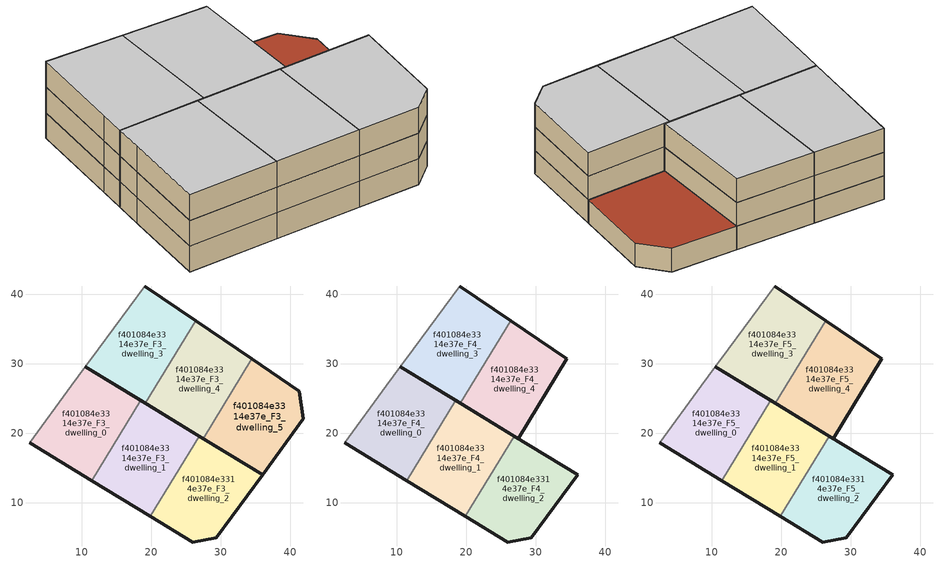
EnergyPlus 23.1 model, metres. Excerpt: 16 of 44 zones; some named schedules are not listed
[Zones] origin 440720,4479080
f401084e3314e37e_F3_dwelling_0
 floor to f401084e3314e37e_F2_dwelling_0 (EU_floor_Construction): 11.46,13.21 18.49,24.76 10.54,29.6 8.5,26.84 2.54,18.64 z9
 wall outside (EU_wall_Construction): 10.54,29.6 18.49,24.76 / 11.46,13.21 2.54,18.64 z9:12
 wall to f401084e3314e37e_F3_dwelling_1 (EU_wall_Construction): 18.49,24.76 11.46,13.21 z9:12
 wall adiabatic (EU_wall_Construction): 2.54,18.64 8.5,26.84 10.54,29.6 z9:12
f401084e3314e37e_F3_dwelling_1
 floor to f401084e3314e37e_F2_dwelling_1 (EU_floor_Construction): 19.9,8.08 26.93,19.62 18.49,24.76 11.46,13.21 z9
 wall outside (EU_wall_Construction): 19.9,8.08 11.46,13.21 / 18.49,24.76 26.93,19.62 z9:12
 wall to f401084e3314e37e_F3_dwelling_2 (EU_wall_Construction): 26.93,19.62 19.9,8.08 z9:12
f401084e3314e37e_F3_dwelling_2
 floor to f401084e3314e37e_F2_dwelling_2 (EU_floor_Construction): 29.39,4.97 36.03,14.08 26.93,19.62 19.9,8.08 25.96,4.39 z9
 wall outside (EU_wall_Construction): 26.93,19.62 36.03,14.08 29.39,4.97 25.96,4.39 19.9,8.08 z9:12
f401084e3314e37e_F3_dwelling_3
 floor to f401084e3314e37e_F2_dwelling_3 (EU_floor_Construction): 19.16,24.35 26.38,36.22 19.08,41.19 12.39,32.11 10.54,29.6 z9
 wall outside (EU_wall_Construction): 19.08,41.19 26.38,36.22 / 19.16,24.35 10.54,29.6 z9:12
 wall to f401084e3314e37e_F3_dwelling_4 (EU_wall_Construction): 26.38,36.22 19.16,24.35 z9:12
 wall adiabatic (EU_wall_Construction): 10.54,29.6 12.39,32.11 19.08,41.19 z9:12
f401084e3314e37e_F3_dwelling_4
 floor to f401084e3314e37e_F2_dwelling_4 (EU_floor_Construction): 27.52,19.26 34.49,30.7 26.38,36.22 19.16,24.35 z9
 wall outside (EU_wall_Construction): 27.52,19.26 19.16,24.35 / 26.38,36.22 34.49,30.7 z9:12
 wall to f401084e3314e37e_F3_dwelling_5 (EU_wall_Construction): 34.49,30.7 27.52,19.26 z9:12
f401084e3314e37e_F3_dwelling_5
 floor to f401084e3314e37e_F2_dwelling_5 (EU_floor_Construction): 36.03,14.08 41.87,22.1 41.3,26.07 34.49,30.7 27.52,19.26 z9
 wall outside (EU_wall_Construction): 34.49,30.7 41.3,26.07 41.87,22.1 36.03,14.08 27.52,19.26 z9:12
 roof outside (EU_roof_Construction): 41.3,26.07 41.87,22.1 36.03,14.08 27.52,19.26 34.49,30.7 z12
f401084e3314e37e_F4_dwelling_0
 floor to f401084e3314e37e_F3_dwelling_0 (EU_floor_Construction): 11.46,13.21 18.49,24.76 10.54,29.6 8.5,26.84 2.54,18.64 z12
 wall outside (EU_wall_Construction): 10.54,29.6 18.49,24.76 / 11.46,13.21 2.54,18.64 z12:15
 wall to f401084e3314e37e_F4_dwelling_1 (EU_wall_Construction): 18.49,24.76 11.46,13.21 z12:15
 wall adiabatic (EU_wall_Construction): 2.54,18.64 8.5,26.84 10.54,29.6 z12:15
f401084e3314e37e_F4_dwelling_1
 floor to f401084e3314e37e_F3_dwelling_1 (EU_floor_Construction): 19.9,8.08 26.93,19.62 18.49,24.76 11.46,13.21 z12
 wall outside (EU_wall_Construction): 19.9,8.08 11.46,13.21 / 18.49,24.76 26.93,19.62 z12:15
 wall to f401084e3314e37e_F4_dwelling_2 (EU_wall_Construction): 26.93,19.62 19.9,8.08 z12:15
f401084e3314e37e_F4_dwelling_2
 floor to f401084e3314e37e_F3_dwelling_2 (EU_floor_Construction): 29.39,4.97 36.03,14.08 26.93,19.62 19.9,8.08 25.96,4.39 z12
 wall outside (EU_wall_Construction): 26.93,19.62 36.03,14.08 29.39,4.97 25.96,4.39 19.9,8.08 z12:15
f401084e3314e37e_F4_dwelling_3
 floor to f401084e3314e37e_F3_dwelling_3 (EU_floor_Construction): 19.16,24.35 26.38,36.22 19.08,41.19 12.39,32.11 10.54,29.6 z12
 wall outside (EU_wall_Construction): 19.08,41.19 26.38,36.22 / 19.16,24.35 10.54,29.6 z12:15
 wall to f401084e3314e37e_F4_dwelling_4 (EU_wall_Construction): 26.38,36.22 19.16,24.35 z12:15
 wall adiabatic (EU_wall_Construction): 10.54,29.6 12.39,32.11 19.08,41.19 z12:15
f401084e3314e37e_F4_dwelling_4
 floor to f401084e3314e37e_F3_dwelling_4 (EU_floor_Construction): 27.52,19.26 34.49,30.7 26.38,36.22 19.16,24.35 z12
 wall outside (EU_wall_Construction): 26.38,36.22 34.49,30.7 27.52,19.26 19.16,24.35 z12:15
f401084e3314e37e_F5_dwelling_0
 floor to f401084e3314e37e_F4_dwelling_0 (EU_floor_Construction): 11.46,13.21 18.49,24.76 10.54,29.6 8.5,26.84 2.54,18.64 z15
 wall outside (EU_wall_Construction): 10.54,29.6 18.49,24.76 / 11.46,13.21 2.54,18.64 z15:18
 wall to f401084e3314e37e_F5_dwelling_1 (EU_wall_Construction): 18.49,24.76 11.46,13.21 z15:18
 wall adiabatic (EU_wall_Construction): 2.54,18.64 8.5,26.84 10.54,29.6 z15:18
 ceiling to f401084e3314e37e_F6_dwelling_0 (EU_floor_Construction): 18.49,24.76 11.46,13.21 2.54,18.64 8.5,26.84 10.54,29.6 z18
f401084e3314e37e_F5_dwelling_1
 floor to f401084e3314e37e_F4_dwelling_1 (EU_floor_Construction): 19.9,8.08 26.93,19.62 18.49,24.76 11.46,13.21 z15
 wall outside (EU_wall_Construction): 19.9,8.08 11.46,13.21 / 18.49,24.76 26.93,19.62 z15:18
 wall to f401084e3314e37e_F5_dwelling_2 (EU_wall_Construction): 26.93,19.62 19.9,8.08 z15:18
 ceiling to f401084e3314e37e_F6_dwelling_1 (EU_floor_Construction): 26.93,19.62 19.9,8.08 11.46,13.21 18.49,24.76 z18
f401084e3314e37e_F5_dwelling_2
 floor to f401084e3314e37e_F4_dwelling_2 (EU_floor_Construction): 29.39,4.97 36.03,14.08 26.93,19.62 19.9,8.08 25.96,4.39 z15
 wall outside (EU_wall_Construction): 26.93,19.62 36.03,14.08 29.39,4.97 25.96,4.39 19.9,8.08 z15:18
 ceiling to f401084e3314e37e_F6_dwelling_2 (EU_floor_Construction): 36.03,14.08 29.39,4.97 25.96,4.39 19.9,8.08 26.93,19.62 z18
f401084e3314e37e_F5_dwelling_3
 floor to f401084e3314e37e_F4_dwelling_3 (EU_floor_Construction): 19.16,24.35 26.38,36.22 19.08,41.19 12.39,32.11 10.54,29.6 z15
 wall outside (EU_wall_Construction): 19.08,41.19 26.38,36.22 / 19.16,24.35 10.54,29.6 z15:18
 wall to f401084e3314e37e_F5_dwelling_4 (EU_wall_Construction): 26.38,36.22 19.16,24.35 z15:18
 wall adiabatic (EU_wall_Construction): 10.54,29.6 12.39,32.11 19.08,41.19 z15:18
 ceiling to f401084e3314e37e_F6_dwelling_3 (EU_floor_Construction): 26.38,36.22 19.16,24.35 10.54,29.6 12.39,32.11 19.08,41.19 z18
f401084e3314e37e_F5_dwelling_4
 floor to f401084e3314e37e_F4_dwelling_4 (EU_floor_Construction): 27.52,19.26 34.49,30.7 26.38,36.22 19.16,24.35 z15
 wall outside (EU_wall_Construction): 26.38,36.22 34.49,30.7 27.52,19.26 19.16,24.35 z15:18
 ceiling to f401084e3314e37e_F6_dwelling_4 (EU_floor_Construction): 34.49,30.7 27.52,19.26 19.16,24.35 26.38,36.22 z18
[Building]
EU S2 Campaign: North Axis=0; Terrain=City; Solar Distribution=FullExterior
[Site:Location]
Madrid: Latitude=40.5; Longitude=-3.5; Time Zone=1; Elevation=609
[SizingPeriod:WeatherFileDays]
AnnualSizingPeriod: Begin Month=1; Begin Day of Month=1; End Month=12; End Day of Month=31; Day of Week for Start Day=Monday; Use Weather File Daylight Saving Period=No; Use Weather File Rain and Snow Indicators=No
[MATERIAL]
EU_InternalMass_Material: Roughness=MediumRough; Thickness=0.1; Conductivity=1; Density=1800; Specific Heat=900; Thermal Absorptance=0.9; Solar Absorptance=0.7; Visible Absorptance=0.7
[MATERIAL:NOMASS] Roughness=MediumRough; Thermal Absorptance=0.9; Solar Absorptance=0.7; Visible Absorptance=0.7
Name | Thermal Resistance
EU_wall_NoMass; EU_roof_NoMass | 2.16768
EU_floor_NoMass | 1.14339
[CONSTRUCTION]
EU_wall_Construction: EU_wall_NoMass
EU_roof_Construction: EU_roof_NoMass
EU_floor_Construction: EU_floor_NoMass
EU_InternalMass_Construction: EU_InternalMass_Material
[ZONE] Type=1; Multiplier=1; Ceiling Height=autocalculate; Floor Area=autocalculate; Part of Total Floor Area=Yes
Name | Volume
f401084e3314e37e_F3_dwelling_0; f401084e3314e37e_F4_dwelling_0; f401084e3314e37e_F5_dwelling_0 | 400.782
f401084e3314e37e_F3_dwelling_1; f401084e3314e37e_F4_dwelling_1; f401084e3314e37e_F5_dwelling_1 | 400.794
f401084e3314e37e_F3_dwelling_2; f401084e3314e37e_F4_dwelling_2; f401084e3314e37e_F5_dwelling_2 | 400.795
f401084e3314e37e_F3_dwelling_3; f401084e3314e37e_F4_dwelling_3; f401084e3314e37e_F5_dwelling_3 | 400.765
f401084e3314e37e_F3_dwelling_4; f401084e3314e37e_F4_dwelling_4; f401084e3314e37e_F5_dwelling_4 | 400.803
f401084e3314e37e_F3_dwelling_5 | 400.774
[INTERNALMASS] Construction=EU_InternalMass_Construction
Name | Zone or ZoneList | Surface Area
f401084e3314e37e_F3_dwelling_0_EU_InternalMass | f401084e3314e37e_F3_dwelling_0 | 133.594
f401084e3314e37e_F3_dwelling_1_EU_InternalMass | f401084e3314e37e_F3_dwelling_1 | 133.598
f401084e3314e37e_F3_dwelling_2_EU_InternalMass | f401084e3314e37e_F3_dwelling_2 | 133.598
f401084e3314e37e_F3_dwelling_3_EU_InternalMass | f401084e3314e37e_F3_dwelling_3 | 133.588
f401084e3314e37e_F3_dwelling_4_EU_InternalMass | f401084e3314e37e_F3_dwelling_4 | 133.601
f401084e3314e37e_F3_dwelling_5_EU_InternalMass | f401084e3314e37e_F3_dwelling_5 | 133.591
f401084e3314e37e_F4_dwelling_0_EU_InternalMass | f401084e3314e37e_F4_dwelling_0 | 160.313
f401084e3314e37e_F4_dwelling_1_EU_InternalMass | f401084e3314e37e_F4_dwelling_1 | 160.313
f401084e3314e37e_F4_dwelling_2_EU_InternalMass | f401084e3314e37e_F4_dwelling_2 | 160.311
f401084e3314e37e_F4_dwelling_3_EU_InternalMass | f401084e3314e37e_F4_dwelling_3 | 160.314
f401084e3314e37e_F4_dwelling_4_EU_InternalMass | f401084e3314e37e_F4_dwelling_4 | 160.314
f401084e3314e37e_F5_dwelling_0_EU_InternalMass | f401084e3314e37e_F5_dwelling_0 | 160.313
f401084e3314e37e_F5_dwelling_1_EU_InternalMass | f401084e3314e37e_F5_dwelling_1 | 160.313
f401084e3314e37e_F5_dwelling_2_EU_InternalMass | f401084e3314e37e_F5_dwelling_2 | 160.311
f401084e3314e37e_F5_dwelling_3_EU_InternalMass | f401084e3314e37e_F5_dwelling_3 | 160.314
f401084e3314e37e_F5_dwelling_4_EU_InternalMass | f401084e3314e37e_F5_dwelling_4 | 160.314
[OTHEREQUIPMENT] Fuel Type=Electricity; Design Level Calculation Method=Watts/Area; Power per Zone Floor Area=1; Fraction Latent=0; Fraction Radiant=0; Fraction Lost=0; Carbon Dioxide Generation Rate=0; EndUse Subcategory=EU_Step8_InternalGains
Name | Zone or ZoneList or Space or SpaceList | Schedule
EU_Step8_InternalGain_f401084e3314e37e_F3_dwelling_0_f000 | f401084e3314e37e_F3_dwelling_0 | EU_Step8_GainSchedule_f401084e3314e37e_F3_dwelling_0_f000
EU_Step8_InternalGain_f401084e3314e37e_F3_dwelling_1_f000 | f401084e3314e37e_F3_dwelling_1 | EU_Step8_GainSchedule_f401084e3314e37e_F3_dwelling_1_f000
EU_Step8_InternalGain_f401084e3314e37e_F3_dwelling_2_f000 | f401084e3314e37e_F3_dwelling_2 | EU_Step8_GainSchedule_f401084e3314e37e_F3_dwelling_2_f000
EU_Step8_InternalGain_f401084e3314e37e_F3_dwelling_3_f000 | f401084e3314e37e_F3_dwelling_3 | EU_Step8_GainSchedule_f401084e3314e37e_F3_dwelling_3_f000
EU_Step8_InternalGain_f401084e3314e37e_F3_dwelling_4_f000 | f401084e3314e37e_F3_dwelling_4 | EU_Step8_GainSchedule_f401084e3314e37e_F3_dwelling_4_f000
EU_Step8_InternalGain_f401084e3314e37e_F3_dwelling_5_f000 | f401084e3314e37e_F3_dwelling_5 | EU_Step8_GainSchedule_f401084e3314e37e_F3_dwelling_5_f000
EU_Step8_InternalGain_f401084e3314e37e_F4_dwelling_0_f000 | f401084e3314e37e_F4_dwelling_0 | EU_Step8_GainSchedule_f401084e3314e37e_F4_dwelling_0_f000
EU_Step8_InternalGain_f401084e3314e37e_F4_dwelling_1_f000 | f401084e3314e37e_F4_dwelling_1 | EU_Step8_GainSchedule_f401084e3314e37e_F4_dwelling_1_f000
EU_Step8_InternalGain_f401084e3314e37e_F4_dwelling_2_f000 | f401084e3314e37e_F4_dwelling_2 | EU_Step8_GainSchedule_f401084e3314e37e_F4_dwelling_2_f000
EU_Step8_InternalGain_f401084e3314e37e_F4_dwelling_3_f000 | f401084e3314e37e_F4_dwelling_3 | EU_Step8_GainSchedule_f401084e3314e37e_F4_dwelling_3_f000
EU_Step8_InternalGain_f401084e3314e37e_F4_dwelling_4_f000 | f401084e3314e37e_F4_dwelling_4 | EU_Step8_GainSchedule_f401084e3314e37e_F4_dwelling_4_f000
EU_Step8_InternalGain_f401084e3314e37e_F5_dwelling_0_f000 | f401084e3314e37e_F5_dwelling_0 | EU_Step8_GainSchedule_f401084e3314e37e_F5_dwelling_0_f000
EU_Step8_InternalGain_f401084e3314e37e_F5_dwelling_1_f000 | f401084e3314e37e_F5_dwelling_1 | EU_Step8_GainSchedule_f401084e3314e37e_F5_dwelling_1_f000
EU_Step8_InternalGain_f401084e3314e37e_F5_dwelling_2_f000 | f401084e3314e37e_F5_dwelling_2 | EU_Step8_GainSchedule_f401084e3314e37e_F5_dwelling_2_f000
EU_Step8_InternalGain_f401084e3314e37e_F5_dwelling_3_f000 | f401084e3314e37e_F5_dwelling_3 | EU_Step8_GainSchedule_f401084e3314e37e_F5_dwelling_3_f000
EU_Step8_InternalGain_f401084e3314e37e_F5_dwelling_4_f000 | f401084e3314e37e_F5_dwelling_4 | EU_Step8_GainSchedule_f401084e3314e37e_F5_dwelling_4_f000
[ZONEVENTILATION:DESIGNFLOWRATE] Schedule=EU_AlwaysOn; Design Flow Rate Calculation Method=AirChanges/Hour; Air Changes per Hour=0.480546; Ventilation Type=Natural; Fan Pressure Rise=0; Fan Total Efficiency=1; Constant Term Coefficient=1; Temperature Term Coefficient=0; Velocity Term Coefficient=0; Velocity Squared Term Coefficient=0; Minimum Indoor Temperature=-100; Maximum Indoor Temperature=100; Delta Temperature=-100; Minimum Outdoor Temperature=-100; Maximum Outdoor Temperature=100; Maximum Wind Speed=40
Name | Zone or ZoneList or Space or SpaceList
EU_ConstantAir_f401084e3314e37e_F3_dwelling_0 | f401084e3314e37e_F3_dwelling_0
EU_ConstantAir_f401084e3314e37e_F3_dwelling_1 | f401084e3314e37e_F3_dwelling_1
EU_ConstantAir_f401084e3314e37e_F3_dwelling_2 | f401084e3314e37e_F3_dwelling_2
EU_ConstantAir_f401084e3314e37e_F3_dwelling_3 | f401084e3314e37e_F3_dwelling_3
EU_ConstantAir_f401084e3314e37e_F3_dwelling_4 | f401084e3314e37e_F3_dwelling_4
EU_ConstantAir_f401084e3314e37e_F3_dwelling_5 | f401084e3314e37e_F3_dwelling_5
EU_ConstantAir_f401084e3314e37e_F4_dwelling_0 | f401084e3314e37e_F4_dwelling_0
EU_ConstantAir_f401084e3314e37e_F4_dwelling_1 | f401084e3314e37e_F4_dwelling_1
EU_ConstantAir_f401084e3314e37e_F4_dwelling_2 | f401084e3314e37e_F4_dwelling_2
EU_ConstantAir_f401084e3314e37e_F4_dwelling_3 | f401084e3314e37e_F4_dwelling_3
EU_ConstantAir_f401084e3314e37e_F4_dwelling_4 | f401084e3314e37e_F4_dwelling_4
EU_ConstantAir_f401084e3314e37e_F5_dwelling_0 | f401084e3314e37e_F5_dwelling_0
EU_ConstantAir_f401084e3314e37e_F5_dwelling_1 | f401084e3314e37e_F5_dwelling_1
EU_ConstantAir_f401084e3314e37e_F5_dwelling_2 | f401084e3314e37e_F5_dwelling_2
EU_ConstantAir_f401084e3314e37e_F5_dwelling_3 | f401084e3314e37e_F5_dwelling_3
EU_ConstantAir_f401084e3314e37e_F5_dwelling_4 | f401084e3314e37e_F5_dwelling_4
[HVACTEMPLATE:ZONE:IDEALLOADSAIRSYSTEM] System Availability Schedule=EU_AlwaysOn; Maximum Heating Supply Air Temperature=50; Minimum Cooling Supply Air Temperature=13; Maximum Heating Supply Air Humidity Ratio=0.0156; Minimum Cooling Supply Air Humidity Ratio=0.0077; Heating Limit=NoLimit; Cooling Limit=NoLimit; Heating Availability Schedule=EU_AlwaysOn; Cooling Availability Schedule=EU_CoolingOff; Dehumidification Control Type=ConstantSensibleHeatRatio; Cooling Sensible Heat Ratio=0.7; Dehumidification Setpoint=60; Humidification Control Type=None; Humidification Setpoint=30; Outdoor Air Method=None; Outdoor Air Flow Rate per Person=0.00944; Outdoor Air Flow Rate per Zone Floor Area=0; Outdoor Air Flow Rate per Zone=0; Demand Controlled Ventilation Type=None; Outdoor Air Economizer Type=NoEconomizer; Heat Recovery Type=None; Sensible Heat Recovery Effectiveness=0.7; Latent Heat Recovery Effectiveness=0.65
Name | Template Thermostat
f401084e3314e37e_F3_dwelling_0 | EU_HeatOnly_f401084e3314e37e_F3_dwelling_0
f401084e3314e37e_F3_dwelling_1 | EU_HeatOnly_f401084e3314e37e_F3_dwelling_1
f401084e3314e37e_F3_dwelling_2 | EU_HeatOnly_f401084e3314e37e_F3_dwelling_2
f401084e3314e37e_F3_dwelling_3 | EU_HeatOnly_f401084e3314e37e_F3_dwelling_3
f401084e3314e37e_F3_dwelling_4 | EU_HeatOnly_f401084e3314e37e_F3_dwelling_4
f401084e3314e37e_F3_dwelling_5 | EU_HeatOnly_f401084e3314e37e_F3_dwelling_5
f401084e3314e37e_F4_dwelling_0 | EU_HeatOnly_f401084e3314e37e_F4_dwelling_0
f401084e3314e37e_F4_dwelling_1 | EU_HeatOnly_f401084e3314e37e_F4_dwelling_1
f401084e3314e37e_F4_dwelling_2 | EU_HeatOnly_f401084e3314e37e_F4_dwelling_2
f401084e3314e37e_F4_dwelling_3 | EU_HeatOnly_f401084e3314e37e_F4_dwelling_3
f401084e3314e37e_F4_dwelling_4 | EU_HeatOnly_f401084e3314e37e_F4_dwelling_4
f401084e3314e37e_F5_dwelling_0 | EU_HeatOnly_f401084e3314e37e_F5_dwelling_0
f401084e3314e37e_F5_dwelling_1 | EU_HeatOnly_f401084e3314e37e_F5_dwelling_1
f401084e3314e37e_F5_dwelling_2 | EU_HeatOnly_f401084e3314e37e_F5_dwelling_2
f401084e3314e37e_F5_dwelling_3 | EU_HeatOnly_f401084e3314e37e_F5_dwelling_3
f401084e3314e37e_F5_dwelling_4 | EU_HeatOnly_f401084e3314e37e_F5_dwelling_4
[SIZING:ZONE] Zone Cooling Design Supply Air Temperature Input Method=SupplyAirTemperature; Zone Cooling Design Supply Air Temperature=13; Zone Heating Design Supply Air Temperature Input Method=SupplyAirTemperature; Zone Heating Design Supply Air Temperature=50; Zone Cooling Design Supply Air Humidity Ratio=0.008; Zone Heating Design Supply Air Humidity Ratio=0.008; Cooling Design Air Flow Method=DesignDay; Cooling Design Air Flow Rate=0; Cooling Minimum Air Flow per Zone Floor Area=0.000762; Cooling Minimum Air Flow=0; Cooling Minimum Air Flow Fraction=0.2; Heating Design Air Flow Method=DesignDay; Heating Design Air Flow Rate=0; Heating Maximum Air Flow per Zone Floor Area=0.002032; Heating Maximum Air Flow=0.141576; Heating Maximum Air Flow Fraction=0.3; Account for Dedicated Outdoor Air System=No; Dedicated Outdoor Air System Control Strategy=NeutralSupplyAir; Dedicated Outdoor Air Low Setpoint Temperature for Design=autosize; Dedicated Outdoor Air High Setpoint Temperature for Design=autosize; Zone Load Sizing Method=Sensible Load Only No Latent Load; Zone Latent Cooling Design Supply Air Humidity Ratio Input Method=HumidityRatioDifference; Zone Cooling Design Supply Air Humidity Ratio Difference=0.005; Zone Latent Heating Design Supply Air Humidity Ratio Input Method=HumidityRatioDifference; Zone Humidification Design Supply Air Humidity Ratio Difference=0.005
f401084e3314e37e_F3_dwelling_0; f401084e3314e37e_F3_dwelling_1; f401084e3314e37e_F3_dwelling_2; f401084e3314e37e_F3_dwelling_3; f401084e3314e37e_F3_dwelling_4; f401084e3314e37e_F3_dwelling_5; f401084e3314e37e_F4_dwelling_0; f401084e3314e37e_F4_dwelling_1; f401084e3314e37e_F4_dwelling_2; f401084e3314e37e_F4_dwelling_3; f401084e3314e37e_F4_dwelling_4; f401084e3314e37e_F5_dwelling_0; f401084e3314e37e_F5_dwelling_1; f401084e3314e37e_F5_dwelling_2; f401084e3314e37e_F5_dwelling_3; f401084e3314e37e_F5_dwelling_4
[SCHEDULE:FILE] Column Number=1; Rows to Skip at Top=0; Number of Hours of Data=8760; Column Separator=Comma; Interpolate to Timestep=No; Minutes per Item=60; Adjust Schedule for Daylight Savings=Yes
Name | File
EU_Step8_GainSchedule_f401084e3314e37e_F3_dwelling_0_f000 | ../../schedules/f401084e3314e37e/f401084e3314e37e_F3_dwelling_0_f000_gain.csv
EU_Step8_GainSchedule_f401084e3314e37e_F3_dwelling_1_f000 | ../../schedules/f401084e3314e37e/f401084e3314e37e_F3_dwelling_1_f000_gain.csv
EU_Step8_GainSchedule_f401084e3314e37e_F3_dwelling_2_f000 | ../../schedules/f401084e3314e37e/f401084e3314e37e_F3_dwelling_2_f000_gain.csv
EU_Step8_GainSchedule_f401084e3314e37e_F3_dwelling_3_f000 | ../../schedules/f401084e3314e37e/f401084e3314e37e_F3_dwelling_3_f000_gain.csv
EU_Step8_GainSchedule_f401084e3314e37e_F3_dwelling_4_f000 | ../../schedules/f401084e3314e37e/f401084e3314e37e_F3_dwelling_4_f000_gain.csv
EU_Step8_GainSchedule_f401084e3314e37e_F3_dwelling_5_f000 | ../../schedules/f401084e3314e37e/f401084e3314e37e_F3_dwelling_5_f000_gain.csv
EU_Step8_GainSchedule_f401084e3314e37e_F4_dwelling_0_f000 | ../../schedules/f401084e3314e37e/f401084e3314e37e_F4_dwelling_0_f000_gain.csv
EU_Step8_GainSchedule_f401084e3314e37e_F4_dwelling_1_f000 | ../../schedules/f401084e3314e37e/f401084e3314e37e_F4_dwelling_1_f000_gain.csv
EU_Step8_GainSchedule_f401084e3314e37e_F4_dwelling_2_f000 | ../../schedules/f401084e3314e37e/f401084e3314e37e_F4_dwelling_2_f000_gain.csv
EU_Step8_GainSchedule_f401084e3314e37e_F4_dwelling_3_f000 | ../../schedules/f401084e3314e37e/f401084e3314e37e_F4_dwelling_3_f000_gain.csv
